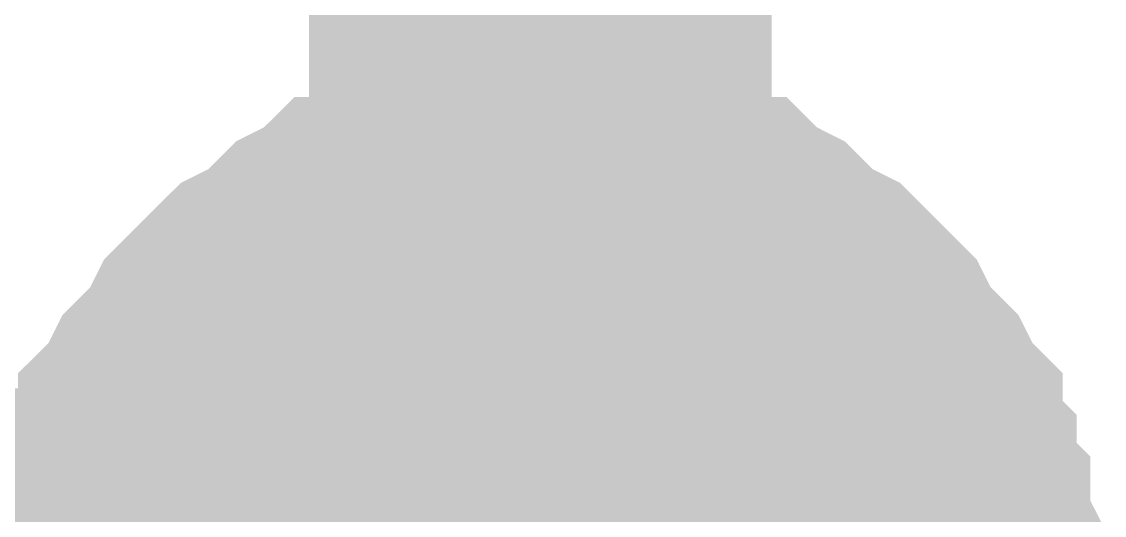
# Model space of a CAD drawing. Header units: inches. Extents: x 0 to 841, y 0 to 594.
# Drawn here: x 74.191 to 75.945, y 222.65 to 223.449 of the extents above; entities that cross this region are included whole.
import ezdxf

# ---------------------------------------------------------------- set-up
doc = ezdxf.new("R2010")
doc.units = ezdxf.units.IN
doc.layers.add('Sheet', color=255, linetype='Continuous')

msp = doc.modelspace()

# ---------------------------------------------------------------- linework, layer by layer
at = {"layer": 'Sheet'}
for points in [[(75.0315, 237.4832, 0.7493, 0.7493, 0), (75.0315, 222.4805, 0.7493, 0.7493, 0), (75.0315, 214.9791, 0.7493, 0.7493, 0)], [(74.268, 222.4805, 0.2997, 0.2997, 0), (74.268, 222.5254, 0.2997, 0.2997, 0), (74.268, 222.5703, 0.2997, 0.2997, 0), (74.268, 222.5928, 0.2997, 0.2997, 0), (74.2904, 222.6377, 0.2997, 0.2997, 0), (74.2904, 222.6826, 0.2997, 0.2997, 0), (74.3129, 222.7051, 0.2997, 0.2997, 0), (74.3129, 222.75, 0.2997, 0.2997, 0), (74.3353, 222.7725, 0.2997, 0.2997, 0), (74.3353, 222.8174, 0.2997, 0.2997, 0), (74.3578, 222.8398, 0.2997, 0.2997, 0), (74.3803, 222.8848, 0.2997, 0.2997, 0), (74.4027, 222.9072, 0.2997, 0.2997, 0), (74.4252, 222.9297, 0.2997, 0.2997, 0), (74.4476, 222.9746, 0.2997, 0.2997, 0), (74.4701, 222.9971, 0.2997, 0.2997, 0), (74.4925, 223.0195, 0.2997, 0.2997, 0), (74.515, 223.042, 0.2997, 0.2997, 0), (74.5375, 223.0644, 0.2997, 0.2997, 0), (74.5824, 223.0869, 0.2997, 0.2997, 0), (74.6048, 223.1093, 0.2997, 0.2997, 0), (74.6273, 223.1318, 0.2997, 0.2997, 0), (74.6722, 223.1543, 0.2997, 0.2997, 0), (74.6947, 223.1767, 0.2997, 0.2997, 0), (74.7396, 223.1767, 0.2997, 0.2997, 0), (74.762, 223.1992, 0.2997, 0.2997, 0), (74.807, 223.1992, 0.2997, 0.2997, 0), (74.8294, 223.2216, 0.2997, 0.2997, 0), (74.8743, 223.2216, 0.2997, 0.2997, 0), (74.9192, 223.2441, 0.2997, 0.2997, 0), (74.9417, 223.2441, 0.2997, 0.2997, 0), (74.9866, 223.2441, 0.2997, 0.2997, 0), (75.0315, 223.2441, 0.2997, 0.2997, 0)], [(74.268, 222.4805, 0.2997, 0.2997, 0), (74.268, 222.5254, 0.2997, 0.2997, 0), (74.268, 222.5703, 0.2997, 0.2997, 0), (74.268, 222.5928, 0.2997, 0.2997, 0), (74.2904, 222.6377, 0.2997, 0.2997, 0), (74.2904, 222.6826, 0.2997, 0.2997, 0), (74.3129, 222.7051, 0.2997, 0.2997, 0), (74.3129, 222.75, 0.2997, 0.2997, 0), (74.3353, 222.7725, 0.2997, 0.2997, 0), (74.3353, 222.8174, 0.2997, 0.2997, 0), (74.3578, 222.8398, 0.2997, 0.2997, 0), (74.3803, 222.8848, 0.2997, 0.2997, 0), (74.4027, 222.9072, 0.2997, 0.2997, 0), (74.4252, 222.9297, 0.2997, 0.2997, 0), (74.4476, 222.9746, 0.2997, 0.2997, 0), (74.4701, 222.9971, 0.2997, 0.2997, 0), (74.4925, 223.0195, 0.2997, 0.2997, 0), (74.515, 223.042, 0.2997, 0.2997, 0), (74.5375, 223.0644, 0.2997, 0.2997, 0), (74.5824, 223.0869, 0.2997, 0.2997, 0), (74.6048, 223.1093, 0.2997, 0.2997, 0), (74.6273, 223.1318, 0.2997, 0.2997, 0), (74.6722, 223.1543, 0.2997, 0.2997, 0), (74.6947, 223.1767, 0.2997, 0.2997, 0), (74.7396, 223.1767, 0.2997, 0.2997, 0), (74.762, 223.1992, 0.2997, 0.2997, 0), (74.807, 223.1992, 0.2997, 0.2997, 0), (74.8294, 223.2216, 0.2997, 0.2997, 0), (74.8743, 223.2216, 0.2997, 0.2997, 0), (74.9192, 223.2441, 0.2997, 0.2997, 0), (74.9417, 223.2441, 0.2997, 0.2997, 0), (74.9866, 223.2441, 0.2997, 0.2997, 0), (75.0315, 223.2441, 0.2997, 0.2997, 0)], [(75.0315, 223.2441, 0.2997, 0.2997, 0), (75.0315, 223.2441, 0.2997, 0.2997, 0)], [(75.0315, 223.2441, 0.2997, 0.2997, 0), (75.0765, 223.2441, 0.2997, 0.2997, 0), (75.1214, 223.2441, 0.2997, 0.2997, 0), (75.1438, 223.2441, 0.2997, 0.2997, 0), (75.1887, 223.2216, 0.2997, 0.2997, 0), (75.2337, 223.2216, 0.2997, 0.2997, 0), (75.2561, 223.1992, 0.2997, 0.2997, 0), (75.301, 223.1992, 0.2997, 0.2997, 0), (75.3235, 223.1767, 0.2997, 0.2997, 0), (75.3684, 223.1767, 0.2997, 0.2997, 0), (75.3909, 223.1543, 0.2997, 0.2997, 0), (75.4358, 223.1318, 0.2997, 0.2997, 0), (75.4582, 223.1093, 0.2997, 0.2997, 0), (75.4807, 223.0869, 0.2997, 0.2997, 0), (75.5256, 223.0644, 0.2997, 0.2997, 0), (75.5481, 223.042, 0.2997, 0.2997, 0), (75.5705, 223.0195, 0.2997, 0.2997, 0), (75.593, 222.9971, 0.2997, 0.2997, 0), (75.6154, 222.9746, 0.2997, 0.2997, 0), (75.6379, 222.9297, 0.2997, 0.2997, 0), (75.6604, 222.9072, 0.2997, 0.2997, 0), (75.6828, 222.8848, 0.2997, 0.2997, 0), (75.7053, 222.8398, 0.2997, 0.2997, 0), (75.7277, 222.8174, 0.2997, 0.2997, 0), (75.7277, 222.7725, 0.2997, 0.2997, 0), (75.7502, 222.75, 0.2997, 0.2997, 0), (75.7502, 222.7051, 0.2997, 0.2997, 0), (75.7726, 222.6826, 0.2997, 0.2997, 0), (75.7726, 222.6377, 0.2997, 0.2997, 0), (75.7951, 222.5928, 0.2997, 0.2997, 0), (75.7951, 222.5703, 0.2997, 0.2997, 0), (75.7951, 222.5254, 0.2997, 0.2997, 0), (75.7951, 222.4805, 0.2997, 0.2997, 0)], [(75.0315, 223.2441, 0.2997, 0.2997, 0), (75.0315, 223.2441, 0.2997, 0.2997, 0)], [(75.0315, 223.2441, 0.2997, 0.2997, 0), (75.0765, 223.2441, 0.2997, 0.2997, 0), (75.1214, 223.2441, 0.2997, 0.2997, 0), (75.1438, 223.2441, 0.2997, 0.2997, 0), (75.1887, 223.2216, 0.2997, 0.2997, 0), (75.2337, 223.2216, 0.2997, 0.2997, 0), (75.2561, 223.1992, 0.2997, 0.2997, 0), (75.301, 223.1992, 0.2997, 0.2997, 0), (75.3235, 223.1767, 0.2997, 0.2997, 0), (75.3684, 223.1767, 0.2997, 0.2997, 0), (75.3909, 223.1543, 0.2997, 0.2997, 0), (75.4358, 223.1318, 0.2997, 0.2997, 0), (75.4582, 223.1093, 0.2997, 0.2997, 0), (75.4807, 223.0869, 0.2997, 0.2997, 0), (75.5256, 223.0644, 0.2997, 0.2997, 0), (75.5481, 223.042, 0.2997, 0.2997, 0), (75.5705, 223.0195, 0.2997, 0.2997, 0), (75.593, 222.9971, 0.2997, 0.2997, 0), (75.6154, 222.9746, 0.2997, 0.2997, 0), (75.6379, 222.9297, 0.2997, 0.2997, 0), (75.6604, 222.9072, 0.2997, 0.2997, 0), (75.6828, 222.8848, 0.2997, 0.2997, 0), (75.7053, 222.8398, 0.2997, 0.2997, 0), (75.7277, 222.8174, 0.2997, 0.2997, 0), (75.7277, 222.7725, 0.2997, 0.2997, 0), (75.7502, 222.75, 0.2997, 0.2997, 0), (75.7502, 222.7051, 0.2997, 0.2997, 0), (75.7726, 222.6826, 0.2997, 0.2997, 0), (75.7726, 222.6377, 0.2997, 0.2997, 0), (75.7951, 222.5928, 0.2997, 0.2997, 0), (75.7951, 222.5703, 0.2997, 0.2997, 0), (75.7951, 222.5254, 0.2997, 0.2997, 0), (75.7951, 222.4805, 0.2997, 0.2997, 0)], [(74.268, 222.5928, 0.0991, 0.0991, 0), (74.2904, 222.6377, 0.0991, 0.0991, 0), (74.2904, 222.6826, 0.0991, 0.0991, 0), (74.3129, 222.7051, 0.0991, 0.0991, 0), (74.3129, 222.75, 0.0991, 0.0991, 0), (74.3353, 222.7725, 0.0991, 0.0991, 0), (74.3353, 222.8174, 0.0991, 0.0991, 0), (74.3578, 222.8398, 0.0991, 0.0991, 0), (74.3803, 222.8848, 0.0991, 0.0991, 0), (74.4027, 222.9072, 0.0991, 0.0991, 0), (74.4252, 222.9297, 0.0991, 0.0991, 0), (74.4476, 222.9746, 0.0991, 0.0991, 0), (74.4701, 222.9971, 0.0991, 0.0991, 0), (74.4925, 223.0195, 0.0991, 0.0991, 0), (74.515, 223.042, 0.0991, 0.0991, 0), (74.5375, 223.0644, 0.0991, 0.0991, 0), (74.5824, 223.0869, 0.0991, 0.0991, 0), (74.6048, 223.1093, 0.0991, 0.0991, 0), (74.6273, 223.1318, 0.0991, 0.0991, 0), (74.6722, 223.1543, 0.0991, 0.0991, 0), (74.6947, 223.1767, 0.0991, 0.0991, 0), (74.7396, 223.1767, 0.0991, 0.0991, 0), (74.762, 223.1992, 0.0991, 0.0991, 0), (74.807, 223.1992, 0.0991, 0.0991, 0), (74.8294, 223.2216, 0.0991, 0.0991, 0), (74.8743, 223.2216, 0.0991, 0.0991, 0), (74.9192, 223.2441, 0.0991, 0.0991, 0), (74.9417, 223.2441, 0.0991, 0.0991, 0), (74.9866, 223.2441, 0.0991, 0.0991, 0), (75.0315, 223.2441, 0.0991, 0.0991, 0)], [(74.268, 222.5928, 0.0991, 0.0991, 0), (74.2904, 222.6377, 0.0991, 0.0991, 0), (74.2904, 222.6826, 0.0991, 0.0991, 0), (74.3129, 222.7051, 0.0991, 0.0991, 0), (74.3129, 222.75, 0.0991, 0.0991, 0), (74.3353, 222.7725, 0.0991, 0.0991, 0), (74.3353, 222.8174, 0.0991, 0.0991, 0), (74.3578, 222.8398, 0.0991, 0.0991, 0), (74.3803, 222.8848, 0.0991, 0.0991, 0), (74.4027, 222.9072, 0.0991, 0.0991, 0), (74.4252, 222.9297, 0.0991, 0.0991, 0), (74.4476, 222.9746, 0.0991, 0.0991, 0), (74.4701, 222.9971, 0.0991, 0.0991, 0), (74.4925, 223.0195, 0.0991, 0.0991, 0), (74.515, 223.042, 0.0991, 0.0991, 0), (74.5375, 223.0644, 0.0991, 0.0991, 0), (74.5824, 223.0869, 0.0991, 0.0991, 0), (74.6048, 223.1093, 0.0991, 0.0991, 0), (74.6273, 223.1318, 0.0991, 0.0991, 0), (74.6722, 223.1543, 0.0991, 0.0991, 0), (74.6947, 223.1767, 0.0991, 0.0991, 0), (74.7396, 223.1767, 0.0991, 0.0991, 0), (74.762, 223.1992, 0.0991, 0.0991, 0), (74.807, 223.1992, 0.0991, 0.0991, 0), (74.8294, 223.2216, 0.0991, 0.0991, 0), (74.8743, 223.2216, 0.0991, 0.0991, 0), (74.9192, 223.2441, 0.0991, 0.0991, 0), (74.9417, 223.2441, 0.0991, 0.0991, 0), (74.9866, 223.2441, 0.0991, 0.0991, 0), (75.0315, 223.2441, 0.0991, 0.0991, 0)], [(75.0315, 223.2441, 0.0991, 0.0991, 0), (75.0315, 223.2441, 0.0991, 0.0991, 0)], [(75.0315, 223.2441, 0.0991, 0.0991, 0), (75.0765, 223.2441, 0.0991, 0.0991, 0), (75.1214, 223.2441, 0.0991, 0.0991, 0), (75.1438, 223.2441, 0.0991, 0.0991, 0), (75.1887, 223.2216, 0.0991, 0.0991, 0), (75.2337, 223.2216, 0.0991, 0.0991, 0), (75.2561, 223.1992, 0.0991, 0.0991, 0), (75.301, 223.1992, 0.0991, 0.0991, 0), (75.3235, 223.1767, 0.0991, 0.0991, 0), (75.3684, 223.1767, 0.0991, 0.0991, 0), (75.3909, 223.1543, 0.0991, 0.0991, 0), (75.4358, 223.1318, 0.0991, 0.0991, 0), (75.4582, 223.1093, 0.0991, 0.0991, 0), (75.4807, 223.0869, 0.0991, 0.0991, 0), (75.5256, 223.0644, 0.0991, 0.0991, 0), (75.5481, 223.042, 0.0991, 0.0991, 0), (75.5705, 223.0195, 0.0991, 0.0991, 0), (75.593, 222.9971, 0.0991, 0.0991, 0), (75.6154, 222.9746, 0.0991, 0.0991, 0), (75.6379, 222.9297, 0.0991, 0.0991, 0), (75.6604, 222.9072, 0.0991, 0.0991, 0), (75.6828, 222.8848, 0.0991, 0.0991, 0), (75.7053, 222.8398, 0.0991, 0.0991, 0), (75.7277, 222.8174, 0.0991, 0.0991, 0), (75.7277, 222.7725, 0.0991, 0.0991, 0), (75.7502, 222.75, 0.0991, 0.0991, 0), (75.7502, 222.7051, 0.0991, 0.0991, 0), (75.7726, 222.6826, 0.0991, 0.0991, 0), (75.7726, 222.6377, 0.0991, 0.0991, 0), (75.7951, 222.5928, 0.0991, 0.0991, 0)], [(75.0315, 223.2441, 0.0991, 0.0991, 0), (75.0315, 223.2441, 0.0991, 0.0991, 0)], [(75.0315, 223.2441, 0.0991, 0.0991, 0), (75.0765, 223.2441, 0.0991, 0.0991, 0), (75.1214, 223.2441, 0.0991, 0.0991, 0), (75.1438, 223.2441, 0.0991, 0.0991, 0), (75.1887, 223.2216, 0.0991, 0.0991, 0), (75.2337, 223.2216, 0.0991, 0.0991, 0), (75.2561, 223.1992, 0.0991, 0.0991, 0), (75.301, 223.1992, 0.0991, 0.0991, 0), (75.3235, 223.1767, 0.0991, 0.0991, 0), (75.3684, 223.1767, 0.0991, 0.0991, 0), (75.3909, 223.1543, 0.0991, 0.0991, 0), (75.4358, 223.1318, 0.0991, 0.0991, 0), (75.4582, 223.1093, 0.0991, 0.0991, 0), (75.4807, 223.0869, 0.0991, 0.0991, 0), (75.5256, 223.0644, 0.0991, 0.0991, 0), (75.5481, 223.042, 0.0991, 0.0991, 0), (75.5705, 223.0195, 0.0991, 0.0991, 0), (75.593, 222.9971, 0.0991, 0.0991, 0), (75.6154, 222.9746, 0.0991, 0.0991, 0), (75.6379, 222.9297, 0.0991, 0.0991, 0), (75.6604, 222.9072, 0.0991, 0.0991, 0), (75.6828, 222.8848, 0.0991, 0.0991, 0), (75.7053, 222.8398, 0.0991, 0.0991, 0), (75.7277, 222.8174, 0.0991, 0.0991, 0), (75.7277, 222.7725, 0.0991, 0.0991, 0), (75.7502, 222.75, 0.0991, 0.0991, 0), (75.7502, 222.7051, 0.0991, 0.0991, 0), (75.7726, 222.6826, 0.0991, 0.0991, 0), (75.7726, 222.6377, 0.0991, 0.0991, 0), (75.7951, 222.5928, 0.0991, 0.0991, 0)], [(74.515, 222.4805, 0.2997, 0.2997, 0), (74.515, 222.5029, 0.2997, 0.2997, 0), (74.515, 222.5254, 0.2997, 0.2997, 0), (74.515, 222.5703, 0.2997, 0.2997, 0), (74.515, 222.5928, 0.2997, 0.2997, 0), (74.5375, 222.6152, 0.2997, 0.2997, 0), (74.5375, 222.6377, 0.2997, 0.2997, 0), (74.5375, 222.6602, 0.2997, 0.2997, 0), (74.5599, 222.6826, 0.2997, 0.2997, 0), (74.5599, 222.7051, 0.2997, 0.2997, 0), (74.5824, 222.7275, 0.2997, 0.2997, 0), (74.5824, 222.75, 0.2997, 0.2997, 0), (74.6048, 222.7725, 0.2997, 0.2997, 0), (74.6273, 222.7949, 0.2997, 0.2997, 0), (74.6273, 222.8174, 0.2997, 0.2997, 0), (74.6498, 222.8398, 0.2997, 0.2997, 0), (74.6722, 222.8398, 0.2997, 0.2997, 0), (74.6947, 222.8623, 0.2997, 0.2997, 0), (74.7171, 222.8848, 0.2997, 0.2997, 0), (74.7396, 222.9072, 0.2997, 0.2997, 0), (74.7396, 222.9072, 0.2997, 0.2997, 0), (74.762, 222.9297, 0.2997, 0.2997, 0), (74.7845, 222.9297, 0.2997, 0.2997, 0), (74.807, 222.9521, 0.2997, 0.2997, 0), (74.8294, 222.9521, 0.2997, 0.2997, 0), (74.8519, 222.9746, 0.2997, 0.2997, 0), (74.8743, 222.9746, 0.2997, 0.2997, 0), (74.8968, 222.9746, 0.2997, 0.2997, 0), (74.9417, 222.9971, 0.2997, 0.2997, 0), (74.9642, 222.9971, 0.2997, 0.2997, 0), (74.9866, 222.9971, 0.2997, 0.2997, 0), (75.0091, 222.9971, 0.2997, 0.2997, 0), (75.0315, 222.9971, 0.2997, 0.2997, 0)], [(74.515, 222.4805, 0.2997, 0.2997, 0), (74.515, 222.5029, 0.2997, 0.2997, 0), (74.515, 222.5254, 0.2997, 0.2997, 0), (74.515, 222.5703, 0.2997, 0.2997, 0), (74.515, 222.5928, 0.2997, 0.2997, 0), (74.5375, 222.6152, 0.2997, 0.2997, 0), (74.5375, 222.6377, 0.2997, 0.2997, 0), (74.5375, 222.6602, 0.2997, 0.2997, 0), (74.5599, 222.6826, 0.2997, 0.2997, 0), (74.5599, 222.7051, 0.2997, 0.2997, 0), (74.5824, 222.7275, 0.2997, 0.2997, 0), (74.5824, 222.75, 0.2997, 0.2997, 0), (74.6048, 222.7725, 0.2997, 0.2997, 0), (74.6273, 222.7949, 0.2997, 0.2997, 0), (74.6273, 222.8174, 0.2997, 0.2997, 0), (74.6498, 222.8398, 0.2997, 0.2997, 0), (74.6722, 222.8398, 0.2997, 0.2997, 0), (74.6947, 222.8623, 0.2997, 0.2997, 0), (74.7171, 222.8848, 0.2997, 0.2997, 0), (74.7396, 222.9072, 0.2997, 0.2997, 0), (74.7396, 222.9072, 0.2997, 0.2997, 0), (74.762, 222.9297, 0.2997, 0.2997, 0), (74.7845, 222.9297, 0.2997, 0.2997, 0), (74.807, 222.9521, 0.2997, 0.2997, 0), (74.8294, 222.9521, 0.2997, 0.2997, 0), (74.8519, 222.9746, 0.2997, 0.2997, 0), (74.8743, 222.9746, 0.2997, 0.2997, 0), (74.8968, 222.9746, 0.2997, 0.2997, 0), (74.9417, 222.9971, 0.2997, 0.2997, 0), (74.9642, 222.9971, 0.2997, 0.2997, 0), (74.9866, 222.9971, 0.2997, 0.2997, 0), (75.0091, 222.9971, 0.2997, 0.2997, 0), (75.0315, 222.9971, 0.2997, 0.2997, 0)], [(75.0315, 222.9971, 0.2997, 0.2997, 0), (75.0315, 222.9971, 0.2997, 0.2997, 0)], [(75.0315, 222.9971, 0.2997, 0.2997, 0), (75.054, 222.9971, 0.2997, 0.2997, 0), (75.0765, 222.9971, 0.2997, 0.2997, 0), (75.0989, 222.9971, 0.2997, 0.2997, 0), (75.1214, 222.9971, 0.2997, 0.2997, 0), (75.1663, 222.9746, 0.2997, 0.2997, 0), (75.1887, 222.9746, 0.2997, 0.2997, 0), (75.2112, 222.9746, 0.2997, 0.2997, 0), (75.2337, 222.9521, 0.2997, 0.2997, 0), (75.2561, 222.9521, 0.2997, 0.2997, 0), (75.2786, 222.9297, 0.2997, 0.2997, 0), (75.301, 222.9297, 0.2997, 0.2997, 0), (75.3235, 222.9072, 0.2997, 0.2997, 0), (75.3235, 222.9072, 0.2997, 0.2997, 0), (75.3459, 222.8848, 0.2997, 0.2997, 0), (75.3684, 222.8623, 0.2997, 0.2997, 0), (75.3909, 222.8398, 0.2997, 0.2997, 0), (75.4133, 222.8398, 0.2997, 0.2997, 0), (75.4358, 222.8174, 0.2997, 0.2997, 0), (75.4358, 222.7949, 0.2997, 0.2997, 0), (75.4582, 222.7725, 0.2997, 0.2997, 0), (75.4807, 222.75, 0.2997, 0.2997, 0), (75.4807, 222.7275, 0.2997, 0.2997, 0), (75.5032, 222.7051, 0.2997, 0.2997, 0), (75.5032, 222.6826, 0.2997, 0.2997, 0), (75.5256, 222.6602, 0.2997, 0.2997, 0), (75.5256, 222.6377, 0.2997, 0.2997, 0), (75.5256, 222.6152, 0.2997, 0.2997, 0), (75.5481, 222.5928, 0.2997, 0.2997, 0), (75.5481, 222.5703, 0.2997, 0.2997, 0), (75.5481, 222.5254, 0.2997, 0.2997, 0), (75.5481, 222.5029, 0.2997, 0.2997, 0), (75.5481, 222.4805, 0.2997, 0.2997, 0)], [(75.0315, 222.9971, 0.2997, 0.2997, 0), (75.0315, 222.9971, 0.2997, 0.2997, 0)], [(75.0315, 222.9971, 0.2997, 0.2997, 0), (75.054, 222.9971, 0.2997, 0.2997, 0), (75.0765, 222.9971, 0.2997, 0.2997, 0), (75.0989, 222.9971, 0.2997, 0.2997, 0), (75.1214, 222.9971, 0.2997, 0.2997, 0), (75.1663, 222.9746, 0.2997, 0.2997, 0), (75.1887, 222.9746, 0.2997, 0.2997, 0), (75.2112, 222.9746, 0.2997, 0.2997, 0), (75.2337, 222.9521, 0.2997, 0.2997, 0), (75.2561, 222.9521, 0.2997, 0.2997, 0), (75.2786, 222.9297, 0.2997, 0.2997, 0), (75.301, 222.9297, 0.2997, 0.2997, 0), (75.3235, 222.9072, 0.2997, 0.2997, 0), (75.3235, 222.9072, 0.2997, 0.2997, 0), (75.3459, 222.8848, 0.2997, 0.2997, 0), (75.3684, 222.8623, 0.2997, 0.2997, 0), (75.3909, 222.8398, 0.2997, 0.2997, 0), (75.4133, 222.8398, 0.2997, 0.2997, 0), (75.4358, 222.8174, 0.2997, 0.2997, 0), (75.4358, 222.7949, 0.2997, 0.2997, 0), (75.4582, 222.7725, 0.2997, 0.2997, 0), (75.4807, 222.75, 0.2997, 0.2997, 0), (75.4807, 222.7275, 0.2997, 0.2997, 0), (75.5032, 222.7051, 0.2997, 0.2997, 0), (75.5032, 222.6826, 0.2997, 0.2997, 0), (75.5256, 222.6602, 0.2997, 0.2997, 0), (75.5256, 222.6377, 0.2997, 0.2997, 0), (75.5256, 222.6152, 0.2997, 0.2997, 0), (75.5481, 222.5928, 0.2997, 0.2997, 0), (75.5481, 222.5703, 0.2997, 0.2997, 0), (75.5481, 222.5254, 0.2997, 0.2997, 0), (75.5481, 222.5029, 0.2997, 0.2997, 0), (75.5481, 222.4805, 0.2997, 0.2997, 0)], [(74.515, 222.5928, 0.0991, 0.0991, 0), (74.5375, 222.6152, 0.0991, 0.0991, 0), (74.5375, 222.6377, 0.0991, 0.0991, 0), (74.5375, 222.6602, 0.0991, 0.0991, 0), (74.5599, 222.6826, 0.0991, 0.0991, 0), (74.5599, 222.7051, 0.0991, 0.0991, 0), (74.5824, 222.7275, 0.0991, 0.0991, 0), (74.5824, 222.75, 0.0991, 0.0991, 0), (74.6048, 222.7725, 0.0991, 0.0991, 0), (74.6273, 222.7949, 0.0991, 0.0991, 0), (74.6273, 222.8174, 0.0991, 0.0991, 0), (74.6498, 222.8398, 0.0991, 0.0991, 0), (74.6722, 222.8398, 0.0991, 0.0991, 0), (74.6947, 222.8623, 0.0991, 0.0991, 0), (74.7171, 222.8848, 0.0991, 0.0991, 0), (74.7396, 222.9072, 0.0991, 0.0991, 0), (74.7396, 222.9072, 0.0991, 0.0991, 0), (74.762, 222.9297, 0.0991, 0.0991, 0), (74.7845, 222.9297, 0.0991, 0.0991, 0), (74.807, 222.9521, 0.0991, 0.0991, 0), (74.8294, 222.9521, 0.0991, 0.0991, 0), (74.8519, 222.9746, 0.0991, 0.0991, 0), (74.8743, 222.9746, 0.0991, 0.0991, 0), (74.8968, 222.9746, 0.0991, 0.0991, 0), (74.9417, 222.9971, 0.0991, 0.0991, 0), (74.9642, 222.9971, 0.0991, 0.0991, 0), (74.9866, 222.9971, 0.0991, 0.0991, 0), (75.0091, 222.9971, 0.0991, 0.0991, 0), (75.0315, 222.9971, 0.0991, 0.0991, 0)], [(74.515, 222.5928, 0.0991, 0.0991, 0), (74.5375, 222.6152, 0.0991, 0.0991, 0), (74.5375, 222.6377, 0.0991, 0.0991, 0), (74.5375, 222.6602, 0.0991, 0.0991, 0), (74.5599, 222.6826, 0.0991, 0.0991, 0), (74.5599, 222.7051, 0.0991, 0.0991, 0), (74.5824, 222.7275, 0.0991, 0.0991, 0), (74.5824, 222.75, 0.0991, 0.0991, 0), (74.6048, 222.7725, 0.0991, 0.0991, 0), (74.6273, 222.7949, 0.0991, 0.0991, 0), (74.6273, 222.8174, 0.0991, 0.0991, 0), (74.6498, 222.8398, 0.0991, 0.0991, 0), (74.6722, 222.8398, 0.0991, 0.0991, 0), (74.6947, 222.8623, 0.0991, 0.0991, 0), (74.7171, 222.8848, 0.0991, 0.0991, 0), (74.7396, 222.9072, 0.0991, 0.0991, 0), (74.7396, 222.9072, 0.0991, 0.0991, 0), (74.762, 222.9297, 0.0991, 0.0991, 0), (74.7845, 222.9297, 0.0991, 0.0991, 0), (74.807, 222.9521, 0.0991, 0.0991, 0), (74.8294, 222.9521, 0.0991, 0.0991, 0), (74.8519, 222.9746, 0.0991, 0.0991, 0), (74.8743, 222.9746, 0.0991, 0.0991, 0), (74.8968, 222.9746, 0.0991, 0.0991, 0), (74.9417, 222.9971, 0.0991, 0.0991, 0), (74.9642, 222.9971, 0.0991, 0.0991, 0), (74.9866, 222.9971, 0.0991, 0.0991, 0), (75.0091, 222.9971, 0.0991, 0.0991, 0), (75.0315, 222.9971, 0.0991, 0.0991, 0)], [(75.0315, 222.9971, 0.0991, 0.0991, 0), (75.0315, 222.9971, 0.0991, 0.0991, 0)], [(75.0315, 222.9971, 0.0991, 0.0991, 0), (75.054, 222.9971, 0.0991, 0.0991, 0), (75.0765, 222.9971, 0.0991, 0.0991, 0), (75.0989, 222.9971, 0.0991, 0.0991, 0), (75.1214, 222.9971, 0.0991, 0.0991, 0), (75.1663, 222.9746, 0.0991, 0.0991, 0), (75.1887, 222.9746, 0.0991, 0.0991, 0), (75.2112, 222.9746, 0.0991, 0.0991, 0), (75.2337, 222.9521, 0.0991, 0.0991, 0), (75.2561, 222.9521, 0.0991, 0.0991, 0), (75.2786, 222.9297, 0.0991, 0.0991, 0), (75.301, 222.9297, 0.0991, 0.0991, 0), (75.3235, 222.9072, 0.0991, 0.0991, 0), (75.3235, 222.9072, 0.0991, 0.0991, 0), (75.3459, 222.8848, 0.0991, 0.0991, 0), (75.3684, 222.8623, 0.0991, 0.0991, 0), (75.3909, 222.8398, 0.0991, 0.0991, 0), (75.4133, 222.8398, 0.0991, 0.0991, 0), (75.4358, 222.8174, 0.0991, 0.0991, 0), (75.4358, 222.7949, 0.0991, 0.0991, 0), (75.4582, 222.7725, 0.0991, 0.0991, 0), (75.4807, 222.75, 0.0991, 0.0991, 0), (75.4807, 222.7275, 0.0991, 0.0991, 0), (75.5032, 222.7051, 0.0991, 0.0991, 0), (75.5032, 222.6826, 0.0991, 0.0991, 0), (75.5256, 222.6602, 0.0991, 0.0991, 0), (75.5256, 222.6377, 0.0991, 0.0991, 0), (75.5256, 222.6152, 0.0991, 0.0991, 0), (75.5481, 222.5928, 0.0991, 0.0991, 0)], [(75.0315, 222.9971, 0.0991, 0.0991, 0), (75.0315, 222.9971, 0.0991, 0.0991, 0)], [(75.0315, 222.9971, 0.0991, 0.0991, 0), (75.054, 222.9971, 0.0991, 0.0991, 0), (75.0765, 222.9971, 0.0991, 0.0991, 0), (75.0989, 222.9971, 0.0991, 0.0991, 0), (75.1214, 222.9971, 0.0991, 0.0991, 0), (75.1663, 222.9746, 0.0991, 0.0991, 0), (75.1887, 222.9746, 0.0991, 0.0991, 0), (75.2112, 222.9746, 0.0991, 0.0991, 0), (75.2337, 222.9521, 0.0991, 0.0991, 0), (75.2561, 222.9521, 0.0991, 0.0991, 0), (75.2786, 222.9297, 0.0991, 0.0991, 0), (75.301, 222.9297, 0.0991, 0.0991, 0), (75.3235, 222.9072, 0.0991, 0.0991, 0), (75.3235, 222.9072, 0.0991, 0.0991, 0), (75.3459, 222.8848, 0.0991, 0.0991, 0), (75.3684, 222.8623, 0.0991, 0.0991, 0), (75.3909, 222.8398, 0.0991, 0.0991, 0), (75.4133, 222.8398, 0.0991, 0.0991, 0), (75.4358, 222.8174, 0.0991, 0.0991, 0), (75.4358, 222.7949, 0.0991, 0.0991, 0), (75.4582, 222.7725, 0.0991, 0.0991, 0), (75.4807, 222.75, 0.0991, 0.0991, 0), (75.4807, 222.7275, 0.0991, 0.0991, 0), (75.5032, 222.7051, 0.0991, 0.0991, 0), (75.5032, 222.6826, 0.0991, 0.0991, 0), (75.5256, 222.6602, 0.0991, 0.0991, 0), (75.5256, 222.6377, 0.0991, 0.0991, 0), (75.5256, 222.6152, 0.0991, 0.0991, 0), (75.5481, 222.5928, 0.0991, 0.0991, 0)], [(52.5288, 222.4805, 0.7493, 0.7493, 0), (75.0315, 222.4805, 0.7493, 0.7493, 0)]]:
    msp.add_lwpolyline(points, format="xyseb", dxfattribs=at)
msp.add_lwpolyline([(74.746, 222.5, 0.508, 0.508, 1), (75.254, 222.5, 0.508, 0.508, 1)], format="xyseb", close=True, dxfattribs=at)

doc.saveas('drawing.dxf')
